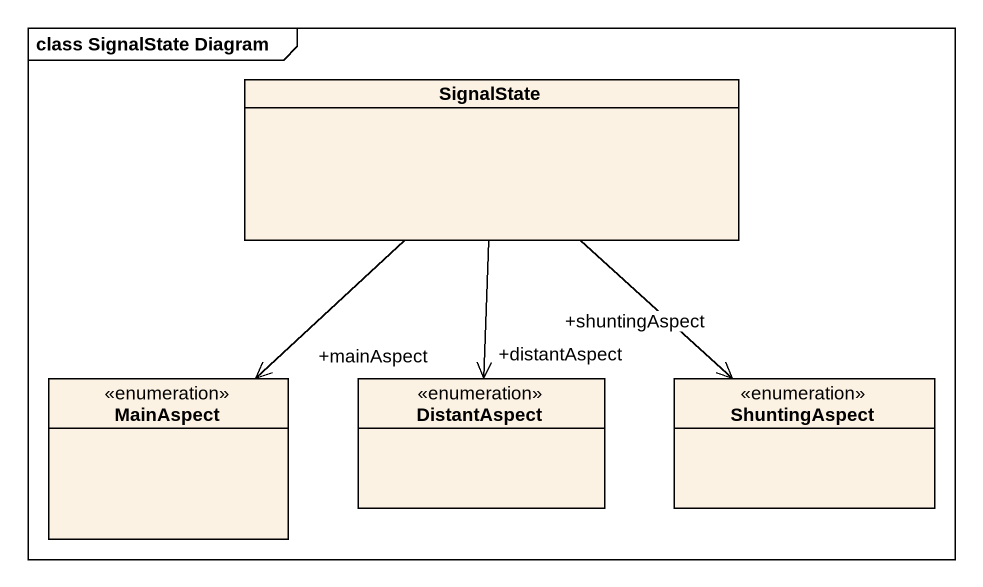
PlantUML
@startuml
mainframe class SignalState Diagram
hide circle
hide empty members
class SignalState
enum MainAspect
enum DistantAspect
enum ShuntingAspect
SignalState --> "+mainAspect" MainAspect
SignalState --> "+distantAspect" DistantAspect
SignalState --> "+shuntingAspect" ShuntingAspect
@enduml
